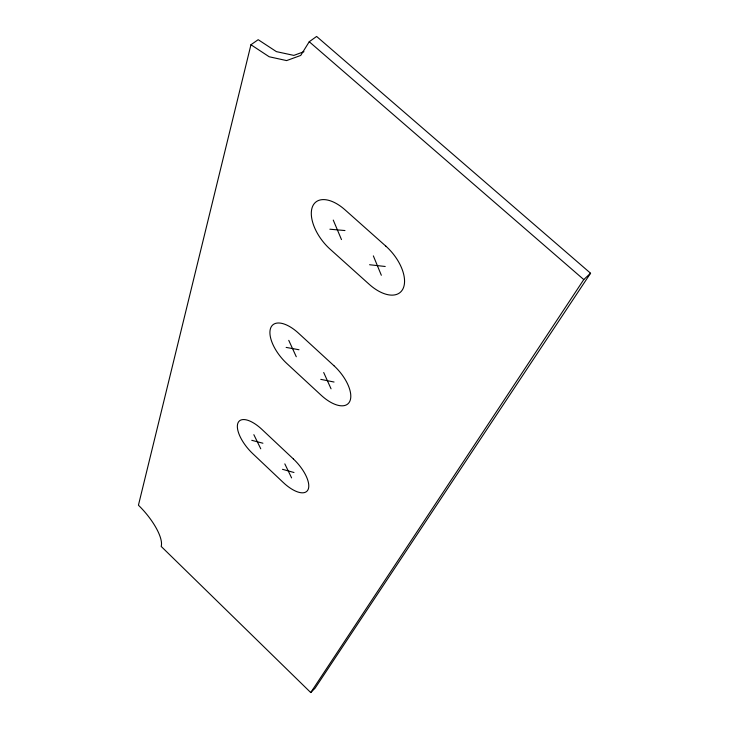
<?xml version="1.0" encoding="UTF-8"?>
<svg xmlns="http://www.w3.org/2000/svg" width="729" height="729" viewBox="0 0 729 729"><rect width="100%" height="100%" fill="white"/><g stroke="black" fill="none" stroke-linecap="round" stroke-linejoin="round"><path stroke-width="1.09" d="M250.949 44.742L138.437 505.215A37.817 12.967 49.1 0 1 161.182 546.422L310.736 692.55L315.056 688.222L590.563 273.229L316.614 36.45L309.242 41.735L300.712 55.45L286.615 60.589L269.192 56.762L250.949 44.742L258.184 39.685L276.409 51.631L293.851 55.395L303.966 51.686M310.736 692.55L583.774 279.572L590.563 273.229M329.882 229.207L344.972 230.546M369.576 264.736L385.222 266.486M286.142 347.405L298.981 349.747M320.796 379.353L334.055 382.032M251.76 440.307L262.914 443.223M282.506 469.312L293.987 472.501M309.242 41.735L583.774 279.572M253.847 434.684L260.763 448.8M284.82 463.872L291.6 477.896M288.757 340.343L296.275 356.745M323.703 372.51L331.048 388.812M333.253 220.076L341.482 239.586M373.348 255.879L381.34 275.261M385.814 246.12L344.972 209.788A35.11 18.963 51.8 0 0 312.367 206.981A35.11 18.963 51.8 0 0 330.091 249.163L369.229 284.328A35.256 19.264 50.4 0 0 403.246 288.219A35.256 19.264 50.4 0 0 385.814 246.12M333.909 365.676L298.389 333.071A30.791 14.708 49.9 0 0 270.659 328.059A30.791 14.708 49.9 0 0 286.871 363.534L321.097 395.182A30.946 14.899 49 0 0 349.911 401.068A30.946 14.899 49 0 0 333.909 365.676M293.395 458.978L261.966 429.436A27.456 11.728 48.9 0 0 237.882 423.184A27.456 11.728 48.9 0 0 252.799 453.702L283.207 482.452A27.602 11.855 48.2 0 0 308.148 489.423A27.602 11.855 48.2 0 0 293.395 458.978"/></g></svg>
